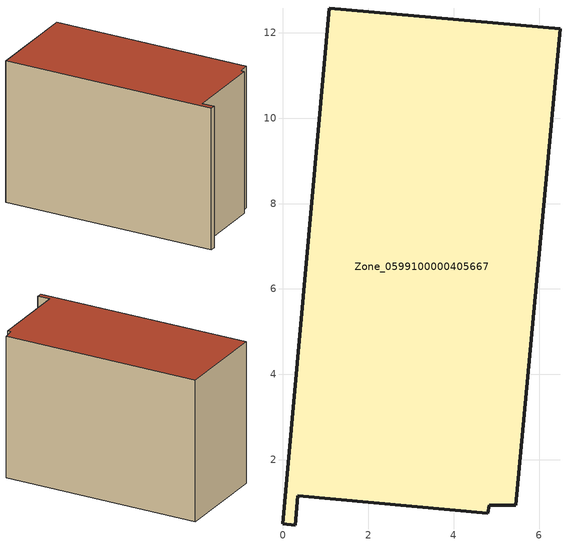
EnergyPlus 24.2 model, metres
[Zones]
Zone_0599100000405667
 floor ground (C_G): 0,0.49 1.09,12.58 6.49,12.09 5.46,0.94 4.83,0.93 4.8,0.74 0.35,1.16 0.29,0.47 z0
 wall outside (C_F): 1.09,12.58 0,0.49 0.29,0.47 0.35,1.16 4.8,0.74 4.83,0.93 5.46,0.94 6.49,12.09 1.09,12.58 z0:8.07
 roof outside (C_R): 5.46,0.94 6.49,12.09 1.09,12.58 0,0.49 0.29,0.47 0.35,1.16 4.8,0.74 4.83,0.93 z8.07
[BUILDING]
Pand.0599100000405667: North Axis=0; Terrain=City; Loads Convergence Tolerance Value=0.04; Temperature Convergence Tolerance Value=0.4; Solar Distribution=FullExterior; Maximum Number of Warmup Days=25; Minimum Number of Warmup Days=1
[Site:Location]
Rotterdam.The.Hague.AP_ZH_NLD Design_Conditions: Latitude=51.96; Longitude=4.45; Time Zone=1; Elevation=-4.5
[SITE:GROUNDTEMPERATURE:BUILDINGSURFACE]
18, 18, 18, 18, 18, 18, 18, 18, 18, 18, 18, 18
[MATERIAL] Thermal Absorptance=0.9; Solar Absorptance=0.7; Visible Absorptance=0.7
Name | Roughness | Thickness | Conductivity | Density | Specific Heat
G.TI.1992-2005 | MediumSmooth | 0.15 | 0.06 | 540 | 1210
F.TI.1992-2005 | Rough | 0.3 | 0.12 | 1920 | 840
R.TI.1992-2005 | MediumRough | 0.2 | 0.08 | 1500 | 1000
[CONSTRUCTION]
C_G: G.TI.1992-2005
C_F: F.TI.1992-2005
C_R: R.TI.1992-2005
[ZONE]
Zone_0599100000405667: Type=1; Multiplier=1; Ceiling Height=Autocalculate; Volume=Autocalculate; Floor Area=autocalculate; Part of Total Floor Area=Yes
[ZONEINFILTRATION:DESIGNFLOWRATE]
Infil_Zone_0599100000405667: Zone or ZoneList or Space or SpaceList=Zone_0599100000405667; Schedule=AlwaysOn; Design Flow Rate Calculation Method=Flow/Area; Flow Rate per Floor Area=0.0015; Constant Term Coefficient=1; Temperature Term Coefficient=0; Velocity Term Coefficient=0; Velocity Squared Term Coefficient=0
[HVACTEMPLATE:ZONE:IDEALLOADSAIRSYSTEM]
Zone_0599100000405667: Maximum Heating Supply Air Temperature=50; Minimum Cooling Supply Air Temperature=13; Maximum Heating Supply Air Humidity Ratio=0.0156; Minimum Cooling Supply Air Humidity Ratio=0.0077; Heating Limit=NoLimit; Cooling Limit=NoLimit; Dehumidification Control Type=ConstantSensibleHeatRatio; Cooling Sensible Heat Ratio=0.7; Dehumidification Setpoint=60; Humidification Control Type=None; Humidification Setpoint=30; Outdoor Air Method=None; Outdoor Air Flow Rate per Person=0.00944; Outdoor Air Flow Rate per Zone Floor Area=0; Outdoor Air Flow Rate per Zone=0; Demand Controlled Ventilation Type=None; Outdoor Air Economizer Type=NoEconomizer; Heat Recovery Type=None; Sensible Heat Recovery Effectiveness=0.7; Latent Heat Recovery Effectiveness=0.65
[ZONECONTROL:THERMOSTAT]
ThermostatControl_Zone_0599100000405667: Zone or ZoneList=Zone_0599100000405667; Control Type Schedule=DualSetpointControlType; Control 1=Thermostat_Zone_0599100000405667; Temperature Difference Between Cutout And Setpoint=0
[THERMOSTATSETPOINT:DUALSETPOINT]
Thermostat_Zone_0599100000405667: Heating Setpoint Temperature Schedule=HeatingSetpoint_Zone_0599100000405667; Cooling Setpoint Temperature Schedule=CoolingSetpoint_Zone_0599100000405667
[SCHEDULE:COMPACT]
HeatingSetpoint_Zone_0599100000405667: Through: 12/31, For: AllDays, Until: 24:00, 21
CoolingSetpoint_Zone_0599100000405667: Through: 12/31, For: AllDays, Until: 24:00, 24
DualSetpointControlType: Through: 12/31, For: AllDays, Until: 24:00, 4
AlwaysOn: Through: 12/31, For: AllDays, Until: 24:00, 1
